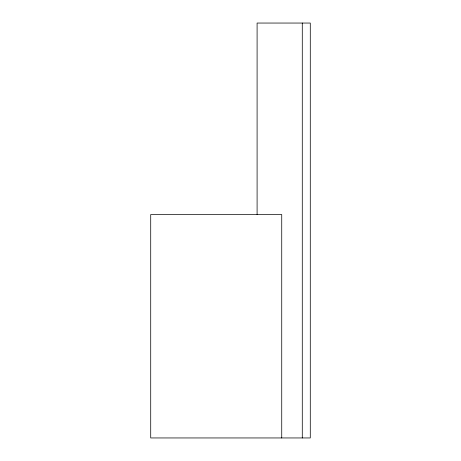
<?xml version="1.0" encoding="UTF-8"?>
<svg xmlns="http://www.w3.org/2000/svg" width="461" height="461" viewBox="0 0 461 461"><rect width="100%" height="100%" fill="white"/><g stroke="black" fill="none" stroke-linecap="round" stroke-linejoin="round"><path stroke-width="0.69" d="M302.283 23.05L302.283 437.95M281.734 437.95L281.734 214.544L150.712 214.544L150.712 437.95L310.288 437.95L310.288 23.05L257.094 23.05L257.094 214.544"/></g></svg>
